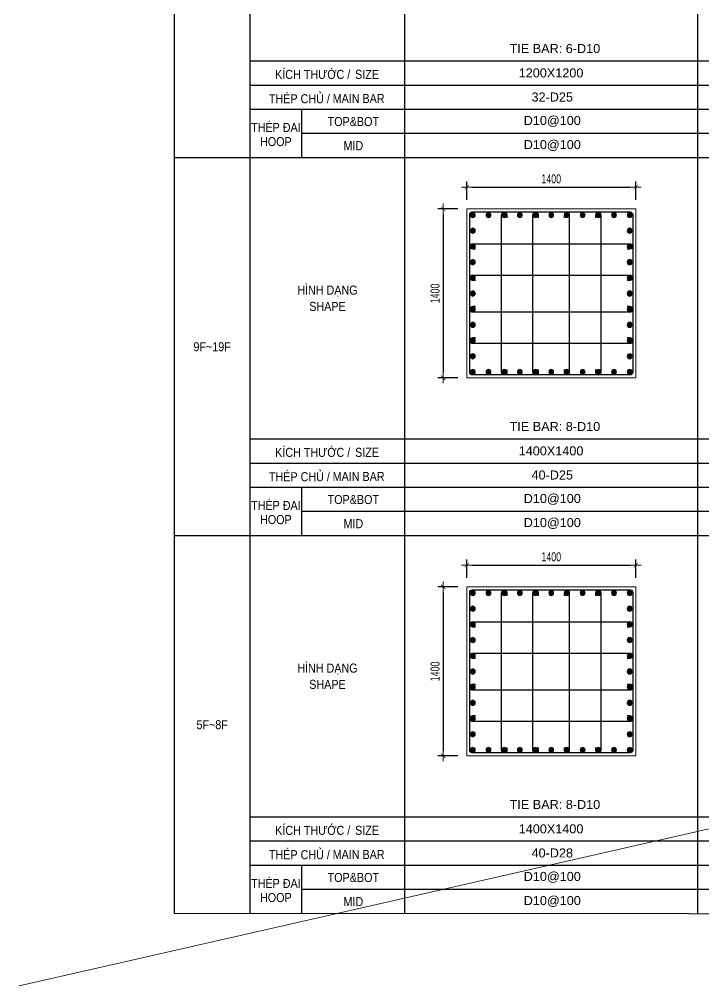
# Model space of a CAD drawing. Header units: millimetres. Extents: x 49323 to 380960, y -6102 to 181761.
# Drawn here: x 302635 to 308307, y 85705 to 93714 of the extents above; entities that cross this region are included whole.
import ezdxf
from ezdxf.enums import TextEntityAlignment as Align

# ---------------------------------------------------------------- set-up
doc = ezdxf.new("R2010")
doc.units = ezdxf.units.MM
doc.linetypes.add('CENTER2', pattern=[1.125, 0.75, -0.125, 0.125, -0.125])
doc.layers.get('Defpoints').update_dxf_attribs({"color": 151, "lineweight": 9})
for name, color, linetype in [('2', 2, 'Continuous'), ('A-ANNO-LEAD', 4, 'Continuous'), ('CEN', 1, 'CENTER2'), ('STL', 3, 'Continuous'), ('TIT1', 3, 'Continuous')]:
    doc.layers.add(name, color=color, linetype=linetype)
for name, color, linetype, lineweight in [('NDC_S_CONTINUOUS', 3, 'Continuous', 20), ('NDC_S_DIM', 1, 'Continuous', 15), ('NDC_S_VN TEXT', 7, 'Continuous', 20)]:
    doc.layers.add(name, color=color, linetype=linetype, lineweight=lineweight)
doc.styles.add('NDC_ARIAL', font='arial.ttf', dxfattribs={"width": 0.85})
doc.styles.add('NDC_DIM', font='', dxfattribs={"width": 0.75})
doc.styles.get('NDC_DIM').set_extended_font_data('Dotum')
doc.dimstyles.new('NDC_dim_30', dxfattribs={"dimscale": 30, "dimtxt": 2.5, "dimasz": 1.5, "dimexe": 1.5, "dimexo": 2.5, "dimgap": 1, "dimtad": 1, "dimdec": 0, "dimzin": 0, "dimdsep": 46, "dimtxsty": 'NDC_DIM', "dimblk": 'DIMMARK', "dimcen": 0.09, "dimdle": 1.2, "dimclrd": 1, "dimclre": 1, "dimclrt": 3, "dimadec": 0, "dimazin": 0, "dimtfac": 1, "dimtdec": 0, "dimtix": 1, "dimtofl": 0, "dimtmove": 0, "dimatfit": 3, "dimfxl": 8, "dimfxlon": 1, "dimtolj": 1, "dimtzin": 0, "dimarcsym": 0})

# ---------------------------------------------------------------- blocks, each defined once
blk = doc.blocks.new('DIMMARK')
at = {"layer": 'NDC_S_DIM', "color": 1}
blk.add_line((-1.5, 0), (1, 0), dxfattribs=at)
at = {"layer": 'NDC_S_DIM', "color": 2, "const_width": 0.1}
blk.add_lwpolyline([(-0.42, -0.42), (0.42, 0.42)], dxfattribs=at)
blk = doc.blocks.new('*D685')
at = {"layer": 'Defpoints', "color": 0, "ltscale": 40, "transparency": 16777216}
for p in [(307744, 89190.9), (306344, 89009.3), (307744, 89009.3)]:
    blk.add_point(p, dxfattribs=at)
at = {"layer": 'NDC_S_DIM', "color": 1, "lineweight": -2, "ltscale": 40, "transparency": 16777216}
for p, q in [((306344, 89084.3), (306344, 89235.9)), ((307744, 89084.3), (307744, 89235.9)), ((306389, 89190.9), (307699, 89190.9))]:
    blk.add_line(p, q, dxfattribs=at)
at = {"layer": 'NDC_S_DIM', "color": 1, "lineweight": -2, "ltscale": 40, "transparency": 16777216, "xscale": 45, "yscale": 45, "zscale": 45, "rotation": 180}
blk.add_blockref('DIMMARK', (306344, 89190.9), dxfattribs=at)
at = {"layer": 'NDC_S_DIM', "color": 1, "lineweight": -2, "ltscale": 40, "transparency": 16777216, "xscale": 45, "yscale": 45, "zscale": 45}
blk.add_blockref('DIMMARK', (307744, 89190.9), dxfattribs=at)
at = {"layer": 'NDC_S_DIM', "color": 3, "ltscale": 40, "transparency": 16777216, "insert": (307044, 89258.5), "char_height": 75, "attachment_point": 5, "style": 'NDC_DIM'}
blk.add_mtext('\\A1;1400', dxfattribs=at)
blk = doc.blocks.new('*D686')
at = {"layer": 'Defpoints', "color": 0, "ltscale": 40, "transparency": 16777216}
for p in [(306344, 89009.3), (306148.6, 87609.3), (306344, 87609.3)]:
    blk.add_point(p, dxfattribs=at)
at = {"layer": 'NDC_S_DIM', "color": 1, "lineweight": -2, "ltscale": 40, "transparency": 16777216}
for p, q in [((306269, 89009.3), (306103.6, 89009.3)), ((306148.6, 88964.3), (306148.6, 87654.3)), ((306269, 87609.3), (306103.6, 87609.3))]:
    blk.add_line(p, q, dxfattribs=at)
at = {"layer": 'NDC_S_DIM', "color": 1, "lineweight": -2, "ltscale": 40, "transparency": 16777216, "xscale": 45, "yscale": 45, "zscale": 45}
for p, rotation in [((306148.6, 89009.3), 90), ((306148.6, 87609.3), 270)]:
    blk.add_blockref('DIMMARK', p, dxfattribs=dict(at, rotation=rotation))
at = {"layer": 'NDC_S_DIM', "color": 3, "ltscale": 40, "transparency": 16777216, "insert": (306081.1, 88309.3), "char_height": 75, "attachment_point": 5, "rotation": 90, "style": 'NDC_DIM'}
blk.add_mtext('\\A1;1400', dxfattribs=at)
blk = doc.blocks.new('8')
at = {"layer": '2'}
blk.add_hatch(color=256, dxfattribs=at).paths.add_polyline_path([(20, 0, 0.386127), (1.9, 19.9), (-1.9, 19.9, 0.386127), (-20, 0, 1)])
blk.add_circle((0, 0), 20, dxfattribs=at)
blk = doc.blocks.new('5')
at = {"layer": 'CEN', "rotation": 180}
blk.add_blockref('8', (0, 0), dxfattribs=at)
blk = doc.blocks.new('*U681')
at = {"layer": 'STL', "xscale": -1, "rotation": 270}
blk.add_blockref('5', (0, 0), dxfattribs=at)
blk = doc.blocks.new('*U682')
at = {"layer": 'NDC_S_DIM', "color": 0, "linetype": 'ByBlock', "lineweight": -2, "transparency": 16777216}
for p in [(306343.8, 79984.3), (306473.8, 79984.3), (306603.8, 79984.3), (306733.9, 79984.3), (306863.9, 79984.3), (306994, 79984.3), (307124, 79984.3), (307254.1, 79984.3), (307384.1, 79984.3), (307514.2, 79984.3), (307644.2, 79984.3)]:
    blk.add_blockref('*U681', p, dxfattribs=at)
blk = doc.blocks.new('*U683')
at = {"layer": 'STL', "xscale": -1, "rotation": 270}
blk.add_blockref('5', (0, 0), dxfattribs=at)
blk = doc.blocks.new('*U684')
at = {"layer": 'NDC_S_DIM', "color": 0, "linetype": 'ByBlock', "lineweight": -2, "transparency": 16777216}
for p in [(306343.8, 79984.3), (306473.8, 79984.3), (306603.8, 79984.3), (306733.9, 79984.3), (306863.9, 79984.3), (306994, 79984.3), (307124, 79984.3), (307254.1, 79984.3), (307384.1, 79984.3), (307514.2, 79984.3), (307644.2, 79984.3)]:
    blk.add_blockref('*U683', p, dxfattribs=at)
blk = doc.blocks.new('*U677')
at = {"layer": 'STL', "xscale": -1, "rotation": 270}
blk.add_blockref('5', (0, 0), dxfattribs=at)
blk = doc.blocks.new('*U678')
at = {"layer": 'NDC_S_DIM', "color": 0, "linetype": 'ByBlock', "lineweight": -2, "transparency": 16777216}
for p in [(306343.8, 79984.3), (306473.8, 79984.3), (306603.8, 79984.3), (306733.9, 79984.3), (306863.9, 79984.3), (306994, 79984.3), (307124, 79984.3), (307254.1, 79984.3), (307384.1, 79984.3), (307514.2, 79984.3), (307644.2, 79984.3)]:
    blk.add_blockref('*U677', p, dxfattribs=at)
blk = doc.blocks.new('*U679')
at = {"layer": 'STL', "xscale": -1, "rotation": 270}
blk.add_blockref('5', (0, 0), dxfattribs=at)
blk = doc.blocks.new('*U680')
at = {"layer": 'NDC_S_DIM', "color": 0, "linetype": 'ByBlock', "lineweight": -2, "transparency": 16777216}
for p in [(306343.8, 79984.3), (306473.8, 79984.3), (306603.8, 79984.3), (306733.9, 79984.3), (306863.9, 79984.3), (306994, 79984.3), (307124, 79984.3), (307254.1, 79984.3), (307384.1, 79984.3), (307514.2, 79984.3), (307644.2, 79984.3)]:
    blk.add_blockref('*U679', p, dxfattribs=at)
blk = doc.blocks.new('*D695')
at = {"layer": 'Defpoints', "color": 0, "ltscale": 40, "transparency": 16777216}
for p in [(307744, 92323.6), (306344, 92142), (307744, 92142)]:
    blk.add_point(p, dxfattribs=at)
at = {"layer": 'NDC_S_DIM', "color": 1, "lineweight": -2, "ltscale": 40, "transparency": 16777216}
for p, q in [((306344, 92217), (306344, 92368.6)), ((307744, 92217), (307744, 92368.6)), ((306389, 92323.6), (307699, 92323.6))]:
    blk.add_line(p, q, dxfattribs=at)
at = {"layer": 'NDC_S_DIM', "color": 1, "lineweight": -2, "ltscale": 40, "transparency": 16777216, "xscale": 45, "yscale": 45, "zscale": 45, "rotation": 180}
blk.add_blockref('DIMMARK', (306344, 92323.6), dxfattribs=at)
at = {"layer": 'NDC_S_DIM', "color": 1, "lineweight": -2, "ltscale": 40, "transparency": 16777216, "xscale": 45, "yscale": 45, "zscale": 45}
blk.add_blockref('DIMMARK', (307744, 92323.6), dxfattribs=at)
at = {"layer": 'NDC_S_DIM', "color": 3, "ltscale": 40, "transparency": 16777216, "insert": (307044, 92391.2), "char_height": 75, "attachment_point": 5, "style": 'NDC_DIM'}
blk.add_mtext('\\A1;1400', dxfattribs=at)
blk = doc.blocks.new('*D696')
at = {"layer": 'Defpoints', "color": 0, "ltscale": 40, "transparency": 16777216}
for p in [(306344, 92142), (306148.6, 90742), (306344, 90742)]:
    blk.add_point(p, dxfattribs=at)
at = {"layer": 'NDC_S_DIM', "color": 1, "lineweight": -2, "ltscale": 40, "transparency": 16777216}
for p, q in [((306269, 92142), (306103.6, 92142)), ((306148.6, 92097), (306148.6, 90787)), ((306269, 90742), (306103.6, 90742))]:
    blk.add_line(p, q, dxfattribs=at)
at = {"layer": 'NDC_S_DIM', "color": 1, "lineweight": -2, "ltscale": 40, "transparency": 16777216, "xscale": 45, "yscale": 45, "zscale": 45}
for p, rotation in [((306148.6, 92142), 90), ((306148.6, 90742), 270)]:
    blk.add_blockref('DIMMARK', p, dxfattribs=dict(at, rotation=rotation))
at = {"layer": 'NDC_S_DIM', "color": 3, "ltscale": 40, "transparency": 16777216, "insert": (306081.1, 91442), "char_height": 75, "attachment_point": 5, "rotation": 90, "style": 'NDC_DIM'}
blk.add_mtext('\\A1;1400', dxfattribs=at)
blk = doc.blocks.new('*U691')
at = {"layer": 'STL', "xscale": -1, "rotation": 270}
blk.add_blockref('5', (0, 0), dxfattribs=at)
blk = doc.blocks.new('*U692')
at = {"layer": 'NDC_S_DIM', "color": 0, "linetype": 'ByBlock', "lineweight": -2, "transparency": 16777216}
for p in [(306343.8, 79984.3), (306473.8, 79984.3), (306603.8, 79984.3), (306733.9, 79984.3), (306863.9, 79984.3), (306994, 79984.3), (307124, 79984.3), (307254.1, 79984.3), (307384.1, 79984.3), (307514.2, 79984.3), (307644.2, 79984.3)]:
    blk.add_blockref('*U691', p, dxfattribs=at)
blk = doc.blocks.new('*U693')
at = {"layer": 'STL', "xscale": -1, "rotation": 270}
blk.add_blockref('5', (0, 0), dxfattribs=at)
blk = doc.blocks.new('*U694')
at = {"layer": 'NDC_S_DIM', "color": 0, "linetype": 'ByBlock', "lineweight": -2, "transparency": 16777216}
for p in [(306343.8, 79984.3), (306473.8, 79984.3), (306603.8, 79984.3), (306733.9, 79984.3), (306863.9, 79984.3), (306994, 79984.3), (307124, 79984.3), (307254.1, 79984.3), (307384.1, 79984.3), (307514.2, 79984.3), (307644.2, 79984.3)]:
    blk.add_blockref('*U693', p, dxfattribs=at)
blk = doc.blocks.new('*U687')
at = {"layer": 'STL', "xscale": -1, "rotation": 270}
blk.add_blockref('5', (0, 0), dxfattribs=at)
blk = doc.blocks.new('*U688')
at = {"layer": 'NDC_S_DIM', "color": 0, "linetype": 'ByBlock', "lineweight": -2, "transparency": 16777216}
for p in [(306343.8, 79984.3), (306473.8, 79984.3), (306603.8, 79984.3), (306733.9, 79984.3), (306863.9, 79984.3), (306994, 79984.3), (307124, 79984.3), (307254.1, 79984.3), (307384.1, 79984.3), (307514.2, 79984.3), (307644.2, 79984.3)]:
    blk.add_blockref('*U687', p, dxfattribs=at)
blk = doc.blocks.new('*U689')
at = {"layer": 'STL', "xscale": -1, "rotation": 270}
blk.add_blockref('5', (0, 0), dxfattribs=at)
blk = doc.blocks.new('*U690')
at = {"layer": 'NDC_S_DIM', "color": 0, "linetype": 'ByBlock', "lineweight": -2, "transparency": 16777216}
for p in [(306343.8, 79984.3), (306473.8, 79984.3), (306603.8, 79984.3), (306733.9, 79984.3), (306863.9, 79984.3), (306994, 79984.3), (307124, 79984.3), (307254.1, 79984.3), (307384.1, 79984.3), (307514.2, 79984.3), (307644.2, 79984.3)]:
    blk.add_blockref('*U689', p, dxfattribs=at)

msp = doc.modelspace()

# ---------------------------------------------------------------- linework, layer by layer
at = {"layer": '2', "lineweight": -2, "ltscale": 1000}
for points in [[(307719, 92097), (307719, 90787, -0.414214), (307699, 90767), (306389, 90767, -0.414214), (306369, 90787), (306369, 92097, -0.414214), (306389, 92117), (307699, 92117, -0.414214)], [(307719, 88964.3), (307719, 87654.3, -0.414214), (307699, 87634.3), (306389, 87634.3, -0.414214), (306369, 87654.3), (306369, 88964.3, -0.414214), (306389, 88984.3), (307699, 88984.3, -0.414214)]]:
    msp.add_lwpolyline(points, format="xyb", close=True, dxfattribs=at)
at = {"layer": '2'}
for points in [[(306676.4, 90811.7), (306676.4, 90789.5, -1), (306631.3, 90789.5), (306631.3, 92091.5, -1), (306676.4, 92091.5), (306676.4, 92069.4)], [(306936.4, 90811.7), (306936.4, 90789.5, -1), (306891.4, 90789.5), (306891.4, 92091.5, -1), (306936.4, 92091.5), (306936.4, 92069.4)], [(307151.5, 90811.7), (307151.5, 90789.5, 1), (307196.5, 90789.5), (307196.5, 92091.5, 1), (307151.5, 92091.5), (307151.5, 92069.4)], [(307411.6, 90811.7), (307411.6, 90789.5, 1), (307456.6, 90789.5), (307456.6, 92091.5, 1), (307411.6, 92091.5), (307411.6, 92069.4)], [(306415.9, 91808.9), (306393.8, 91808.9, -1), (306393.8, 91853.9), (307695.8, 91853.9, -1), (307695.8, 91808.9), (307673.7, 91808.9)], [(306415.9, 91548.8), (306393.8, 91548.8, -1), (306393.8, 91593.9), (307695.8, 91593.9, -1), (307695.8, 91548.8), (307673.7, 91548.8)], [(306415.9, 91333.8), (306393.8, 91333.8, 1), (306393.8, 91288.7), (307695.8, 91288.7, 1), (307695.8, 91333.8), (307673.7, 91333.8)], [(306415.9, 91073.7), (306393.8, 91073.7, 1), (306393.8, 91028.6), (307695.8, 91028.6, 1), (307695.8, 91073.7), (307673.7, 91073.7)], [(306676.4, 87679), (306676.4, 87656.8, -1), (306631.3, 87656.8), (306631.3, 88958.8, -1), (306676.4, 88958.8), (306676.4, 88936.7)], [(306936.4, 87679), (306936.4, 87656.8, -1), (306891.4, 87656.8), (306891.4, 88958.8, -1), (306936.4, 88958.8), (306936.4, 88936.7)], [(307151.5, 87679), (307151.5, 87656.8, 1), (307196.5, 87656.8), (307196.5, 88958.8, 1), (307151.5, 88958.8), (307151.5, 88936.7)], [(307411.6, 87679), (307411.6, 87656.8, 1), (307456.6, 87656.8), (307456.6, 88958.8, 1), (307411.6, 88958.8), (307411.6, 88936.7)], [(306415.9, 88676.2), (306393.8, 88676.2, -1), (306393.8, 88721.2), (307695.8, 88721.2, -1), (307695.8, 88676.2), (307673.7, 88676.2)], [(306415.9, 88416.1), (306393.8, 88416.1, -1), (306393.8, 88461.2), (307695.8, 88461.2, -1), (307695.8, 88416.1), (307673.7, 88416.1)], [(306415.9, 88201.1), (306393.8, 88201.1, 1), (306393.8, 88156), (307695.8, 88156, 1), (307695.8, 88201.1), (307673.7, 88201.1)], [(306415.9, 87941), (306393.8, 87941, 1), (306393.8, 87895.9), (307695.8, 87895.9, 1), (307695.8, 87941), (307673.7, 87941)]]:
    msp.add_lwpolyline(points, format="xyb", dxfattribs=at)
at = {"layer": 'A-ANNO-LEAD'}
msp.add_lwpolyline([(303919.1, 86304.5), (325254.1, 86291.4), (325254.1, 102911.4), (303919.1, 102924.5)], close=True, dxfattribs=at)
at = {"layer": 'Defpoints', "ltscale": 40}
msp.add_line((302635, 85704.5), (380959.6, 103524.5), dxfattribs=at)
at = {"layer": 'NDC_S_CONTINUOUS', "ltscale": 70}
for points in [[(307744, 92142), (307744, 90742), (306344, 90742), (306344, 92142), (307744, 92142)], [(307744, 89009.3), (307744, 87609.3), (306344, 87609.3), (306344, 89009.3), (307744, 89009.3)]]:
    msp.add_lwpolyline(points, dxfattribs=at)
at = {"layer": 'TIT1'}
for p, q in [((304547, 102204.5), (304547, 86304.5)), ((305830.9, 86304.5), (305830.9, 102204.5)), ((308257, 102204.5), (308257, 86304.5)), ((325254.1, 92566.4), (303919.1, 92566.4)), ((325254.1, 89433.7), (303919.1, 89433.7))]:
    msp.add_line(p, q, dxfattribs=at)
at = {"layer": 'TIT1', "color": 8}
for p, q in [((325254.1, 93366.4), (304547, 93366.4)), ((325254.1, 93166.4), (304547, 93166.4)), ((325254.1, 92966.4), (304547, 92966.4)), ((304976.2, 92566.4), (304976.2, 92966.4)), ((325254.1, 92766.4), (304976.2, 92766.4)), ((325254.1, 90233.7), (304547, 90233.7)), ((325254.1, 90033.7), (304547, 90033.7)), ((325254.1, 89833.7), (304547, 89833.7)), ((304976.2, 89433.7), (304976.2, 89833.7)), ((325254.1, 89633.7), (304976.2, 89633.7)), ((325254.1, 87101), (304547, 87101)), ((325254.1, 86901), (304547, 86901)), ((325254.1, 86701), (304547, 86701)), ((304976.2, 86301), (304976.2, 86701)), ((325254.1, 86501), (304976.2, 86501))]:
    msp.add_line(p, q, dxfattribs=at)

# ---------------------------------------------------------------- block references
at = {"layer": 'NDC_S_DIM'}
for name, p in [('*U692', (50, 12107.3)), ('*U694', (50, 10806.8)), ('*U682', (50, 8974.6)), ('*U684', (50, 7674.1))]:
    msp.add_blockref(name, p, dxfattribs=at)
at = {"layer": 'NDC_S_DIM', "rotation": 90}
for name, p in [('*U688', (386378, -215552.7)), ('*U690', (387678.5, -215552.7)), ('*U678', (386378, -218685.4)), ('*U680', (387678.5, -218685.4))]:
    msp.add_blockref(name, p, dxfattribs=at)

# ---------------------------------------------------------------- texts
at = {"layer": 'NDC_S_VN TEXT', "style": 'NDC_ARIAL', "width": 0.85}
for s, p in [('KÍCH THƯỚC /', (305066.6, 93266.4)), ('THÉP CHỦ /', (304956.5, 93066.4)), ('THÉP ĐAI', (304761.7, 92827.5)), ('HÌNH DẠNG', (305189, 91470.8)), ('KÍCH THƯỚC /', (305066.6, 90133.7)), ('THÉP CHỦ /', (304956.5, 89933.7)), ('THÉP ĐAI', (304761.7, 89694.8)), ('HÌNH DẠNG', (305189, 88338.1)), ('KÍCH THƯỚC /', (305066.6, 87001)), ('THÉP CHỦ /', (304956.5, 86801)), ('THÉP ĐAI', (304761.7, 86562.1))]:
    msp.add_text(s, height=75, dxfattribs=at).set_placement(p, align=Align.MIDDLE)
at = {"layer": 'TIT1', "style": 'NDC_ARIAL'}
for s, p in [('TIE BAR: 6-D10', (307074.3, 93471.7)), ('1200X1200', (307042.4, 93269.8)), ('32-D25', (307052.5, 93069.8)), ('D10@100', (307052.5, 92869.8)), ('D10@100', (307052.5, 92669.8)), ('TIE BAR: 8-D10', (307074.3, 90339)), ('1400X1400', (307042.4, 90137.1)), ('40-D25', (307052.5, 89937.1)), ('D10@100', (307052.5, 89737.1)), ('D10@100', (307052.5, 89537.1)), ('TIE BAR: 8-D10', (307074.3, 87206.3)), ('1400X1400', (307042.4, 87004.4)), ('40-D28', (307052.5, 86804.4)), ('D10@100', (307052.5, 86604.4)), ('D10@100', (307052.5, 86404.4))]:
    msp.add_text(s, height=75, dxfattribs=at).set_placement(p, align=Align.MIDDLE)
at = {"layer": 'TIT1', "style": 'NDC_ARIAL', "width": 0.85}
for s, p in [('SIZE', (305517.1, 93257.6)), ('MAIN BAR', (305447.4, 93057.6)), ('TOP&BOT', (305403.6, 92866.4)), ('HOOP', (304761.7, 92700.2)), ('MID', (305403.6, 92666.4)), ('SHAPE', (305189, 91334.5)), ('9F~19F', (304233.1, 91000.1)), ('SIZE', (305517.1, 90124.9)), ('MAIN BAR', (305447.4, 89924.9)), ('TOP&BOT', (305403.6, 89733.7)), ('HOOP', (304761.7, 89567.5)), ('MID', (305403.6, 89533.7)), ('SHAPE', (305189, 88201.8)), ('5F~8F', (304233.1, 87867.4)), ('SIZE', (305517.1, 86992.2)), ('MAIN BAR', (305447.4, 86792.2)), ('TOP&BOT', (305403.6, 86601)), ('HOOP', (304761.7, 86434.8)), ('MID', (305403.6, 86401))]:
    msp.add_text(s, height=75, dxfattribs=at).set_placement(p, align=Align.MIDDLE)

# ---------------------------------------------------------------- dimensions: what is measured, and where the dimension line sits
at = {"layer": 'NDC_S_DIM', "ltscale": 40}
for base, p1, p2, picture, middle in [((307744, 92323.6), (306344, 92142), (307744, 92142), '*D695', (307044, 92391.2)), ((307744, 89190.9), (306344, 89009.3), (307744, 89009.3), '*D685', (307044, 89258.5))]:
    dim = msp.add_linear_dim(base=base, p1=p1, p2=p2, dimstyle='NDC_dim_30', dxfattribs=at)
    dim.commit()
    dim.dimension.update_dxf_attribs({"geometry": picture, "text_midpoint": middle})
for base, p1, p2, picture, middle in [((306148.6, 90742), (306344, 92142), (306344, 90742), '*D696', (306081.1, 91442)), ((306148.6, 87609.3), (306344, 89009.3), (306344, 87609.3), '*D686', (306081.1, 88309.3))]:
    dim = msp.add_linear_dim(base=base, p1=p1, p2=p2, angle=90, dimstyle='NDC_dim_30', dxfattribs=at)
    dim.commit()
    dim.dimension.update_dxf_attribs({"geometry": picture, "text_midpoint": middle})

doc.saveas('drawing.dxf')
